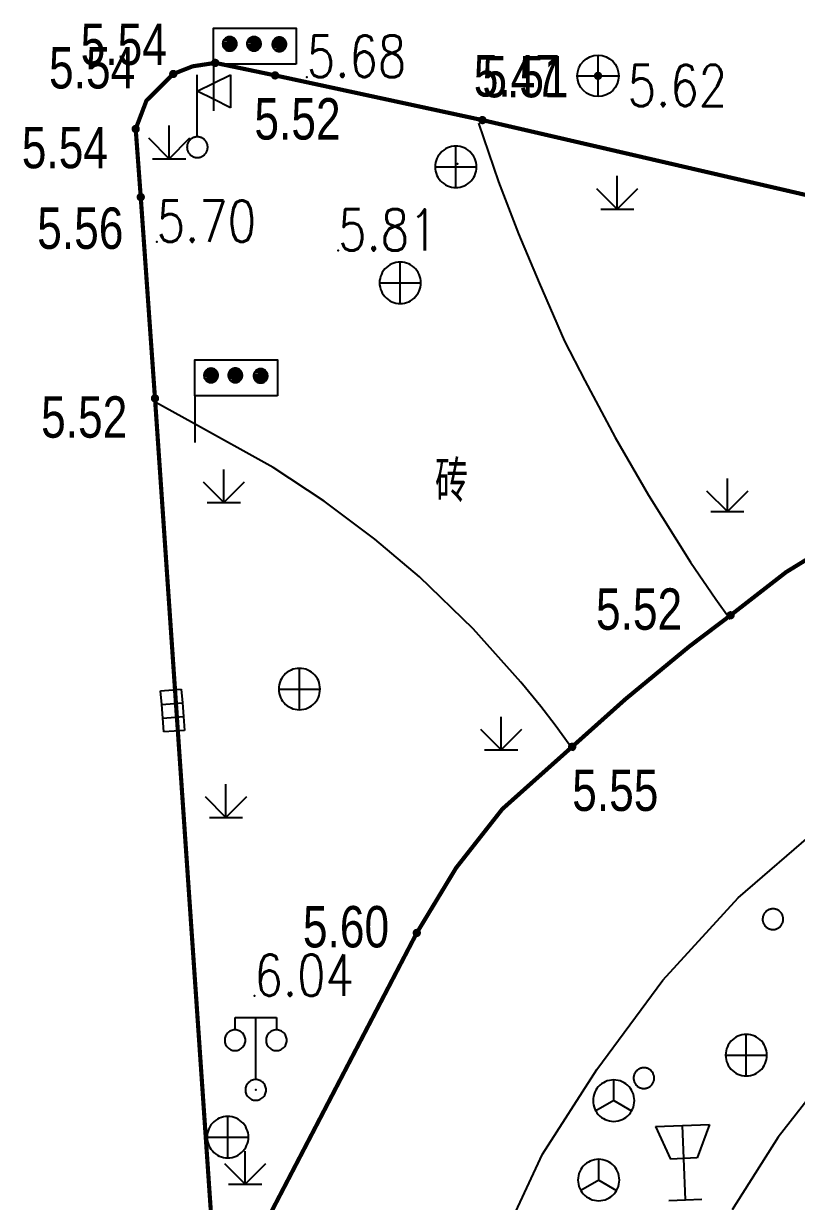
# Model space of a CAD drawing. Extents: x 500064 to 501389, y 2542464 to 2545400.
# Drawn here: x 501107.97 to 501126.63, y 2542599.03 to 2542627.48 of the extents above; entities that cross this region are included whole.
import ezdxf
from ezdxf.enums import TextEntityAlignment as Align

# ---------------------------------------------------------------- set-up
doc = ezdxf.new("R2010")
doc.units = 0
doc.header["$LTSCALE"] = 0.5
doc.linetypes.add('CENTER', pattern=[50.8, 31.75, -6.35, 6.35, -6.35])
doc.layers.get('0').update_dxf_attribs({"linetype": 'CONTINUOUS', "lineweight": 5})
doc.layers.add('GCD', color=8, linetype='CONTINUOUS')
doc.layers.add('地形图', color=8, linetype='CONTINUOUS')
doc.styles.add('HZ', font='romans.shx', dxfattribs={"width": 0.8, "bigfont": 'hztxt.shx'})
doc.styles.add('正等线体', font='')
doc.styles.get('正等线体').set_extended_font_data('FZZhongDengXian-Z07S')

# ---------------------------------------------------------------- blocks, each defined once
blk = doc.blocks.new('gc043')
for p, q in [((0, -1), (0, 1)), ((-1, 0), (1, 0))]:
    blk.add_line(p, q)
blk.add_circle((0, 0), 1)
blk = doc.blocks.new('GC200')
at = {"linetype": 'Continuous', "const_width": 0.2, "flags": 128}
blk.add_lwpolyline([(-0.1, 0, 1), (0.1, 0, 1)], format="xyb", close=True, dxfattribs=at)

msp = doc.modelspace()

# ---------------------------------------------------------------- linework, layer by layer
at = {"layer": '地形图'}
for points in [[(501114.551, 2542626.493), (501112.551, 2542626.493), (501112.551, 2542627.366), (501114.551, 2542627.366), (501114.551, 2542626.493)], [(501112.946, 2542626.814), (501112.964, 2542626.815), (501112.982, 2542626.818), (501112.999, 2542626.822), (501113.016, 2542626.829), (501113.032, 2542626.837), (501113.047, 2542626.847), (501113.058, 2542626.856), (501113.061, 2542626.858), (501113.067, 2542626.864), (501113.074, 2542626.871), (501113.085, 2542626.885), (501113.095, 2542626.9), (501113.101, 2542626.912), (501113.102, 2542626.914), (501113.103, 2542626.916), (501113.109, 2542626.933), (501113.114, 2542626.95), (501113.116, 2542626.964), (501113.117, 2542626.968), (501113.118, 2542626.986), (501113.117, 2542627.003), (501113.115, 2542627.014), (501113.114, 2542627.021), (501113.109, 2542627.038), (501113.103, 2542627.055), (501113.1, 2542627.061), (501113.099, 2542627.064), (501113.095, 2542627.071), (501113.085, 2542627.086), (501113.074, 2542627.1), (501113.067, 2542627.107), (501113.061, 2542627.113), (501113.06, 2542627.114), (501113.047, 2542627.124), (501113.032, 2542627.134), (501113.016, 2542627.142), (501113.003, 2542627.147), (501112.999, 2542627.149), (501112.982, 2542627.153), (501112.964, 2542627.156), (501112.946, 2542627.157), (501112.928, 2542627.156), (501112.911, 2542627.153), (501112.893, 2542627.149), (501112.877, 2542627.142), (501112.861, 2542627.134), (501112.846, 2542627.124), (501112.833, 2542627.114), (501112.832, 2542627.113), (501112.819, 2542627.1), (501112.808, 2542627.086), (501112.798, 2542627.071), (501112.796, 2542627.067), (501112.794, 2542627.064), (501112.79, 2542627.055), (501112.783, 2542627.038), (501112.779, 2542627.021), (501112.778, 2542627.014), (501112.776, 2542627.003), (501112.775, 2542626.986), (501112.776, 2542626.968), (501112.776, 2542626.964), (501112.779, 2542626.95), (501112.783, 2542626.933), (501112.79, 2542626.916), (501112.791, 2542626.914), (501112.798, 2542626.9), (501112.808, 2542626.885), (501112.819, 2542626.871), (501112.825, 2542626.864), (501112.832, 2542626.858), (501112.846, 2542626.847), (501112.861, 2542626.837), (501112.877, 2542626.829), (501112.893, 2542626.822), (501112.911, 2542626.818), (501112.928, 2542626.815), (501112.946, 2542626.814)], [(501112.877, 2542626.829), (501113.058, 2542626.856), (501113.061, 2542626.858), (501113.067, 2542626.864), (501112.825, 2542626.864), (501112.819, 2542626.871), (501113.101, 2542626.912), (501113.102, 2542626.914), (501112.791, 2542626.914), (501112.79, 2542626.916), (501113.116, 2542626.964), (501112.776, 2542626.964), (501113.115, 2542627.014), (501112.778, 2542627.014), (501113.1, 2542627.061), (501113.099, 2542627.064), (501112.794, 2542627.064), (501112.796, 2542627.067), (501113.067, 2542627.107), (501113.061, 2542627.113), (501113.06, 2542627.114), (501112.833, 2542627.114), (501112.846, 2542627.124), (501113.003, 2542627.147)], [(501113.531, 2542626.815), (501113.549, 2542626.816), (501113.567, 2542626.819), (501113.584, 2542626.823), (501113.601, 2542626.83), (501113.617, 2542626.838), (501113.632, 2542626.848), (501113.643, 2542626.857), (501113.646, 2542626.859), (501113.652, 2542626.865), (501113.659, 2542626.872), (501113.67, 2542626.886), (501113.68, 2542626.901), (501113.686, 2542626.913), (501113.687, 2542626.915), (501113.688, 2542626.917), (501113.694, 2542626.933), (501113.699, 2542626.951), (501113.701, 2542626.965), (501113.702, 2542626.968), (501113.703, 2542626.986), (501113.702, 2542627.004), (501113.7, 2542627.015), (501113.699, 2542627.022), (501113.694, 2542627.039), (501113.688, 2542627.056), (501113.685, 2542627.062), (501113.684, 2542627.065), (501113.68, 2542627.072), (501113.67, 2542627.087), (501113.659, 2542627.101), (501113.652, 2542627.107), (501113.646, 2542627.114), (501113.645, 2542627.115), (501113.632, 2542627.125), (501113.617, 2542627.135), (501113.601, 2542627.143), (501113.588, 2542627.148), (501113.584, 2542627.149), (501113.567, 2542627.154), (501113.549, 2542627.157), (501113.531, 2542627.158), (501113.513, 2542627.157), (501113.496, 2542627.154), (501113.478, 2542627.149), (501113.461, 2542627.143), (501113.445, 2542627.135), (501113.431, 2542627.125), (501113.418, 2542627.115), (501113.416, 2542627.114), (501113.404, 2542627.101), (501113.392, 2542627.087), (501113.383, 2542627.072), (501113.381, 2542627.068), (501113.379, 2542627.065), (501113.375, 2542627.056), (501113.368, 2542627.039), (501113.363, 2542627.022), (501113.362, 2542627.015), (501113.361, 2542627.004), (501113.36, 2542626.986), (501113.361, 2542626.968), (501113.361, 2542626.965), (501113.363, 2542626.951), (501113.368, 2542626.933), (501113.374, 2542626.917), (501113.375, 2542626.915), (501113.383, 2542626.901), (501113.392, 2542626.886), (501113.404, 2542626.871), (501113.41, 2542626.865), (501113.416, 2542626.859), (501113.43, 2542626.848), (501113.445, 2542626.838), (501113.461, 2542626.83), (501113.478, 2542626.823), (501113.496, 2542626.819), (501113.513, 2542626.816), (501113.531, 2542626.815)], [(501113.461, 2542626.83), (501113.643, 2542626.857), (501113.646, 2542626.859), (501113.652, 2542626.865), (501113.41, 2542626.865), (501113.404, 2542626.871), (501113.686, 2542626.913), (501113.687, 2542626.915), (501113.375, 2542626.915), (501113.374, 2542626.917), (501113.701, 2542626.965), (501113.361, 2542626.965), (501113.7, 2542627.015), (501113.362, 2542627.015), (501113.685, 2542627.062), (501113.684, 2542627.065), (501113.379, 2542627.065), (501113.381, 2542627.068), (501113.652, 2542627.107), (501113.646, 2542627.114), (501113.645, 2542627.115), (501113.418, 2542627.115), (501113.431, 2542627.125), (501113.588, 2542627.148)], [(501114.144, 2542626.803), (501114.162, 2542626.804), (501114.179, 2542626.807), (501114.197, 2542626.812), (501114.214, 2542626.818), (501114.23, 2542626.826), (501114.245, 2542626.836), (501114.255, 2542626.845), (501114.258, 2542626.847), (501114.265, 2542626.853), (501114.271, 2542626.86), (501114.283, 2542626.874), (501114.292, 2542626.889), (501114.298, 2542626.901), (501114.3, 2542626.903), (501114.3, 2542626.905), (501114.307, 2542626.922), (501114.311, 2542626.939), (501114.314, 2542626.953), (501114.314, 2542626.957), (501114.315, 2542626.975), (501114.314, 2542626.993), (501114.313, 2542627.003), (501114.311, 2542627.01), (501114.307, 2542627.028), (501114.3, 2542627.044), (501114.297, 2542627.051), (501114.296, 2542627.053), (501114.292, 2542627.06), (501114.283, 2542627.075), (501114.271, 2542627.089), (501114.265, 2542627.096), (501114.259, 2542627.102), (501114.257, 2542627.103), (501114.245, 2542627.113), (501114.23, 2542627.123), (501114.214, 2542627.131), (501114.2, 2542627.136), (501114.197, 2542627.138), (501114.179, 2542627.142), (501114.162, 2542627.145), (501114.144, 2542627.146), (501114.126, 2542627.145), (501114.108, 2542627.142), (501114.091, 2542627.138), (501114.074, 2542627.131), (501114.058, 2542627.123), (501114.043, 2542627.114), (501114.031, 2542627.103), (501114.029, 2542627.102), (501114.016, 2542627.089), (501114.005, 2542627.075), (501113.995, 2542627.06), (501113.993, 2542627.056), (501113.992, 2542627.053), (501113.987, 2542627.044), (501113.981, 2542627.028), (501113.976, 2542627.01), (501113.975, 2542627.003), (501113.973, 2542626.993), (501113.972, 2542626.975), (501113.973, 2542626.957), (501113.974, 2542626.953), (501113.976, 2542626.939), (501113.981, 2542626.922), (501113.987, 2542626.905), (501113.988, 2542626.903), (501113.995, 2542626.889), (501114.005, 2542626.874), (501114.017, 2542626.86), (501114.023, 2542626.853), (501114.029, 2542626.847), (501114.043, 2542626.836), (501114.058, 2542626.826), (501114.074, 2542626.818), (501114.091, 2542626.812), (501114.108, 2542626.807), (501114.126, 2542626.804), (501114.144, 2542626.803)], [(501114.074, 2542626.818), (501114.255, 2542626.845), (501114.258, 2542626.847), (501114.265, 2542626.853), (501114.023, 2542626.853), (501114.017, 2542626.86), (501114.298, 2542626.901), (501114.3, 2542626.903), (501113.988, 2542626.903), (501113.987, 2542626.905), (501114.314, 2542626.953), (501113.974, 2542626.953), (501114.313, 2542627.003), (501113.975, 2542627.003), (501114.297, 2542627.051), (501114.296, 2542627.053), (501113.992, 2542627.053), (501113.993, 2542627.056), (501114.265, 2542627.096), (501114.259, 2542627.102), (501114.257, 2542627.103), (501114.031, 2542627.103), (501114.043, 2542627.114), (501114.2, 2542627.136)], [(501112.551, 2542626.493), (501112.551, 2542626.033), (501112.551, 2542625.646), (501112.55, 2542625.367)], [(501112.163, 2542624.74), (501112.163, 2542625.84), (501112.163, 2542626.24)], [(501112.163, 2542625.84), (501112.551, 2542626.033), (501112.963, 2542626.24)], [(501112.963, 2542626.24), (501112.963, 2542625.44)], [(501112.963, 2542625.44), (501112.551, 2542625.646), (501112.163, 2542625.84)], [(501111.484, 2542624.212), (501111.484, 2542625.012)], [(501118.951, 2542625.071), (501119.437, 2542623.656), (501119.919, 2542622.396), (501120.413, 2542621.21), (501121.029, 2542619.806), (501121.522, 2542618.852), (501122.248, 2542617.481), (501123.055, 2542616.082), (501124.073, 2542614.47), (501124.683, 2542613.572), (501125.026, 2542613.087)], [(501110.984, 2542624.712), (501111.484, 2542624.212)], [(501111.484, 2542624.212), (501111.984, 2542624.712)], [(501112.163, 2542624.24), (501112.179, 2542624.24), (501112.194, 2542624.241), (501112.21, 2542624.244), (501112.225, 2542624.247), (501112.24, 2542624.252), (501112.255, 2542624.257), (501112.27, 2542624.263), (501112.284, 2542624.27), (501112.297, 2542624.278), (501112.31, 2542624.287), (501112.323, 2542624.297), (501112.334, 2542624.307), (501112.345, 2542624.318), (501112.356, 2542624.33), (501112.365, 2542624.343), (501112.374, 2542624.356), (501112.382, 2542624.369), (501112.389, 2542624.383), (501112.396, 2542624.397), (501112.401, 2542624.412), (501112.405, 2542624.427), (501112.409, 2542624.443), (501112.411, 2542624.458), (501112.413, 2542624.474), (501112.413, 2542624.49), (501112.413, 2542624.505), (501112.411, 2542624.521), (501112.409, 2542624.536), (501112.405, 2542624.552), (501112.401, 2542624.567), (501112.396, 2542624.582), (501112.389, 2542624.596), (501112.382, 2542624.61), (501112.374, 2542624.623), (501112.365, 2542624.636), (501112.356, 2542624.649), (501112.345, 2542624.661), (501112.334, 2542624.672), (501112.323, 2542624.682), (501112.31, 2542624.692), (501112.297, 2542624.701), (501112.284, 2542624.709), (501112.27, 2542624.716), (501112.255, 2542624.722), (501112.24, 2542624.727), (501112.225, 2542624.732), (501112.21, 2542624.735), (501112.194, 2542624.738), (501112.179, 2542624.739), (501112.163, 2542624.74), (501112.147, 2542624.739), (501112.132, 2542624.738), (501112.116, 2542624.735), (501112.101, 2542624.732), (501112.086, 2542624.727), (501112.071, 2542624.722), (501112.057, 2542624.716), (501112.043, 2542624.709), (501112.029, 2542624.701), (501112.016, 2542624.692), (501112.004, 2542624.682), (501111.992, 2542624.672), (501111.981, 2542624.661), (501111.971, 2542624.649), (501111.961, 2542624.636), (501111.952, 2542624.623), (501111.944, 2542624.61), (501111.937, 2542624.596), (501111.931, 2542624.582), (501111.925, 2542624.567), (501111.921, 2542624.552), (501111.918, 2542624.536), (501111.915, 2542624.521), (501111.914, 2542624.505), (501111.913, 2542624.49), (501111.914, 2542624.474), (501111.915, 2542624.458), (501111.918, 2542624.443), (501111.921, 2542624.427), (501111.925, 2542624.412), (501111.931, 2542624.397), (501111.937, 2542624.383), (501111.944, 2542624.369), (501111.952, 2542624.356), (501111.961, 2542624.343), (501111.971, 2542624.33), (501111.981, 2542624.318), (501111.992, 2542624.307), (501112.004, 2542624.297), (501112.016, 2542624.287), (501112.029, 2542624.278), (501112.043, 2542624.27), (501112.057, 2542624.263), (501112.071, 2542624.257), (501112.086, 2542624.252), (501112.101, 2542624.247), (501112.116, 2542624.244), (501112.132, 2542624.241), (501112.147, 2542624.24), (501112.163, 2542624.24)], [(501118.405, 2542623.514), (501118.457, 2542623.517), (501118.509, 2542623.525), (501118.56, 2542623.538), (501118.608, 2542623.557), (501118.655, 2542623.581), (501118.699, 2542623.609), (501118.74, 2542623.642), (501118.777, 2542623.679), (501118.81, 2542623.72), (501118.838, 2542623.764), (501118.862, 2542623.81), (501118.881, 2542623.859), (501118.894, 2542623.91), (501118.902, 2542623.962), (501118.905, 2542624.014), (501118.902, 2542624.066), (501118.894, 2542624.118), (501118.881, 2542624.168), (501118.862, 2542624.217), (501118.838, 2542624.264), (501118.81, 2542624.308), (501118.777, 2542624.348), (501118.74, 2542624.385), (501118.699, 2542624.418), (501118.655, 2542624.447), (501118.608, 2542624.471), (501118.56, 2542624.489), (501118.509, 2542624.503), (501118.457, 2542624.511), (501118.405, 2542624.514), (501118.353, 2542624.511), (501118.301, 2542624.503), (501118.251, 2542624.489), (501118.202, 2542624.471), (501118.155, 2542624.447), (501118.111, 2542624.418), (501118.07, 2542624.385), (501118.033, 2542624.348), (501118.001, 2542624.308), (501117.972, 2542624.264), (501117.948, 2542624.217), (501117.929, 2542624.168), (501117.916, 2542624.118), (501117.908, 2542624.066), (501117.905, 2542624.014), (501117.908, 2542623.962), (501117.916, 2542623.91), (501117.929, 2542623.859), (501117.948, 2542623.81), (501117.972, 2542623.764), (501118.001, 2542623.72), (501118.033, 2542623.679), (501118.07, 2542623.642), (501118.111, 2542623.609), (501118.155, 2542623.581), (501118.202, 2542623.557), (501118.251, 2542623.538), (501118.301, 2542623.525), (501118.353, 2542623.517), (501118.405, 2542623.514)], [(501118.405, 2542623.514), (501118.405, 2542624.014), (501118.405, 2542624.514)], [(501111.084, 2542624.212), (501111.484, 2542624.212), (501111.884, 2542624.212)], [(501117.905, 2542624.014), (501118.405, 2542624.014), (501118.905, 2542624.014)], [(501122.302, 2542622.996), (501122.302, 2542623.796)], [(501121.802, 2542623.496), (501122.302, 2542622.996)], [(501122.302, 2542622.996), (501122.802, 2542623.496)], [(501121.902, 2542622.996), (501122.302, 2542622.996), (501122.702, 2542622.996)], [(501117.563, 2542621.214), (501117.56, 2542621.266), (501117.552, 2542621.318), (501117.538, 2542621.369), (501117.519, 2542621.417), (501117.496, 2542621.464), (501117.467, 2542621.508), (501117.434, 2542621.549), (501117.397, 2542621.586), (501117.357, 2542621.619), (501117.313, 2542621.647), (501117.266, 2542621.671), (501117.217, 2542621.69), (501117.167, 2542621.703), (501117.115, 2542621.711), (501117.063, 2542621.714), (501117.01, 2542621.711), (501116.959, 2542621.703), (501116.908, 2542621.69), (501116.859, 2542621.671), (501116.813, 2542621.647), (501116.769, 2542621.619), (501116.728, 2542621.586), (501116.691, 2542621.549), (501116.658, 2542621.508), (501116.63, 2542621.464), (501116.606, 2542621.417), (501116.587, 2542621.369), (501116.574, 2542621.318), (501116.565, 2542621.266), (501116.563, 2542621.214), (501116.565, 2542621.162), (501116.574, 2542621.11), (501116.587, 2542621.06), (501116.606, 2542621.011), (501116.63, 2542620.964), (501116.658, 2542620.92), (501116.691, 2542620.88), (501116.728, 2542620.843), (501116.769, 2542620.81), (501116.813, 2542620.781), (501116.859, 2542620.757), (501116.908, 2542620.739), (501116.959, 2542620.725), (501117.01, 2542620.717), (501117.063, 2542620.714), (501117.115, 2542620.717), (501117.167, 2542620.725), (501117.217, 2542620.739), (501117.266, 2542620.757), (501117.313, 2542620.781), (501117.357, 2542620.81), (501117.397, 2542620.843), (501117.434, 2542620.88), (501117.467, 2542620.92), (501117.496, 2542620.964), (501117.519, 2542621.011), (501117.538, 2542621.06), (501117.552, 2542621.11), (501117.56, 2542621.162), (501117.563, 2542621.214)], [(501117.063, 2542620.714), (501117.063, 2542621.214), (501117.063, 2542621.714)], [(501116.563, 2542621.214), (501117.063, 2542621.214), (501117.563, 2542621.214)], [(501114.099, 2542618.484), (501112.099, 2542618.484), (501112.099, 2542619.357), (501114.099, 2542619.357), (501114.099, 2542618.484)], [(501112.495, 2542618.806), (501112.513, 2542618.807), (501112.53, 2542618.81), (501112.548, 2542618.814), (501112.564, 2542618.821), (501112.58, 2542618.829), (501112.595, 2542618.839), (501112.606, 2542618.847), (501112.609, 2542618.85), (501112.615, 2542618.856), (501112.622, 2542618.863), (501112.633, 2542618.876), (501112.643, 2542618.892), (501112.649, 2542618.903), (501112.65, 2542618.906), (501112.651, 2542618.908), (501112.658, 2542618.924), (501112.662, 2542618.942), (501112.665, 2542618.956), (501112.665, 2542618.959), (501112.666, 2542618.977), (501112.665, 2542618.995), (501112.664, 2542619.005), (501112.662, 2542619.013), (501112.658, 2542619.03), (501112.651, 2542619.047), (501112.648, 2542619.053), (501112.647, 2542619.056), (501112.643, 2542619.063), (501112.633, 2542619.078), (501112.622, 2542619.092), (501112.616, 2542619.098), (501112.609, 2542619.105), (501112.608, 2542619.106), (501112.595, 2542619.116), (501112.58, 2542619.126), (501112.564, 2542619.134), (501112.551, 2542619.139), (501112.548, 2542619.14), (501112.53, 2542619.145), (501112.513, 2542619.148), (501112.495, 2542619.149), (501112.477, 2542619.148), (501112.459, 2542619.145), (501112.442, 2542619.14), (501112.425, 2542619.134), (501112.409, 2542619.126), (501112.394, 2542619.116), (501112.381, 2542619.106), (501112.38, 2542619.105), (501112.367, 2542619.092), (501112.356, 2542619.078), (501112.346, 2542619.063), (501112.344, 2542619.059), (501112.343, 2542619.056), (501112.338, 2542619.047), (501112.332, 2542619.03), (501112.327, 2542619.013), (501112.326, 2542619.006), (501112.324, 2542618.995), (501112.323, 2542618.977), (501112.324, 2542618.959), (501112.325, 2542618.956), (501112.327, 2542618.942), (501112.332, 2542618.924), (501112.338, 2542618.908), (501112.339, 2542618.906), (501112.346, 2542618.892), (501112.356, 2542618.876), (501112.368, 2542618.862), (501112.374, 2542618.856), (501112.38, 2542618.85), (501112.394, 2542618.839), (501112.409, 2542618.829), (501112.425, 2542618.821), (501112.442, 2542618.814), (501112.459, 2542618.81), (501112.477, 2542618.807), (501112.495, 2542618.806)], [(501112.425, 2542618.821), (501112.606, 2542618.847), (501112.609, 2542618.85), (501112.615, 2542618.856), (501112.374, 2542618.856), (501112.368, 2542618.862), (501112.649, 2542618.903), (501112.65, 2542618.906), (501112.339, 2542618.906), (501112.338, 2542618.908), (501112.665, 2542618.956), (501112.325, 2542618.956), (501112.664, 2542619.005), (501112.326, 2542619.006), (501112.648, 2542619.053), (501112.647, 2542619.056), (501112.343, 2542619.056), (501112.344, 2542619.059), (501112.616, 2542619.098), (501112.609, 2542619.105), (501112.608, 2542619.106), (501112.381, 2542619.106), (501112.394, 2542619.116), (501112.551, 2542619.139)], [(501113.08, 2542618.807), (501113.098, 2542618.808), (501113.115, 2542618.81), (501113.133, 2542618.815), (501113.149, 2542618.821), (501113.165, 2542618.83), (501113.18, 2542618.839), (501113.191, 2542618.848), (501113.194, 2542618.851), (501113.2, 2542618.857), (501113.207, 2542618.863), (501113.218, 2542618.877), (501113.228, 2542618.892), (501113.234, 2542618.904), (501113.235, 2542618.907), (501113.236, 2542618.908), (501113.243, 2542618.925), (501113.247, 2542618.943), (501113.25, 2542618.956), (501113.25, 2542618.96), (501113.251, 2542618.978), (501113.25, 2542618.996), (501113.248, 2542619.006), (501113.247, 2542619.014), (501113.243, 2542619.031), (501113.236, 2542619.048), (501113.233, 2542619.054), (501113.232, 2542619.057), (501113.228, 2542619.064), (501113.218, 2542619.079), (501113.207, 2542619.093), (501113.201, 2542619.099), (501113.194, 2542619.105), (501113.193, 2542619.107), (501113.18, 2542619.117), (501113.165, 2542619.127), (501113.149, 2542619.135), (501113.136, 2542619.14), (501113.133, 2542619.141), (501113.115, 2542619.146), (501113.098, 2542619.149), (501113.08, 2542619.15), (501113.062, 2542619.149), (501113.044, 2542619.146), (501113.027, 2542619.141), (501113.01, 2542619.135), (501112.994, 2542619.127), (501112.979, 2542619.117), (501112.966, 2542619.107), (501112.965, 2542619.106), (501112.952, 2542619.093), (501112.941, 2542619.079), (501112.931, 2542619.064), (501112.929, 2542619.06), (501112.927, 2542619.057), (501112.923, 2542619.048), (501112.917, 2542619.031), (501112.912, 2542619.014), (501112.911, 2542619.007), (501112.909, 2542618.996), (501112.908, 2542618.978), (501112.909, 2542618.96), (501112.91, 2542618.957), (501112.912, 2542618.943), (501112.917, 2542618.925), (501112.923, 2542618.909), (501112.924, 2542618.907), (501112.931, 2542618.892), (501112.941, 2542618.877), (501112.952, 2542618.863), (501112.959, 2542618.857), (501112.965, 2542618.851), (501112.979, 2542618.839), (501112.994, 2542618.83), (501113.01, 2542618.821), (501113.027, 2542618.815), (501113.044, 2542618.81), (501113.062, 2542618.808), (501113.08, 2542618.807)], [(501113.01, 2542618.821), (501113.191, 2542618.848), (501113.194, 2542618.851), (501113.2, 2542618.857), (501112.959, 2542618.857), (501112.952, 2542618.863), (501113.234, 2542618.904), (501113.235, 2542618.907), (501112.924, 2542618.907), (501112.923, 2542618.909), (501113.25, 2542618.956), (501112.91, 2542618.957), (501113.248, 2542619.006), (501112.911, 2542619.007), (501113.233, 2542619.054), (501113.232, 2542619.057), (501112.927, 2542619.057), (501112.929, 2542619.06), (501113.201, 2542619.099), (501113.194, 2542619.105), (501113.193, 2542619.107), (501112.966, 2542619.107), (501112.979, 2542619.117), (501113.136, 2542619.14)], [(501113.692, 2542618.795), (501113.71, 2542618.796), (501113.728, 2542618.799), (501113.745, 2542618.803), (501113.762, 2542618.81), (501113.778, 2542618.818), (501113.793, 2542618.828), (501113.804, 2542618.836), (501113.807, 2542618.839), (501113.813, 2542618.845), (501113.82, 2542618.852), (501113.831, 2542618.866), (501113.841, 2542618.881), (501113.847, 2542618.893), (501113.848, 2542618.895), (501113.849, 2542618.897), (501113.855, 2542618.913), (501113.86, 2542618.931), (501113.862, 2542618.945), (501113.863, 2542618.948), (501113.864, 2542618.966), (501113.863, 2542618.984), (501113.861, 2542618.995), (501113.86, 2542619.002), (501113.855, 2542619.019), (501113.849, 2542619.036), (501113.846, 2542619.042), (501113.845, 2542619.045), (501113.841, 2542619.052), (501113.831, 2542619.067), (501113.82, 2542619.081), (501113.813, 2542619.087), (501113.807, 2542619.094), (501113.806, 2542619.095), (501113.793, 2542619.105), (501113.778, 2542619.115), (501113.762, 2542619.123), (501113.749, 2542619.128), (501113.745, 2542619.129), (501113.728, 2542619.134), (501113.71, 2542619.137), (501113.692, 2542619.138), (501113.674, 2542619.137), (501113.657, 2542619.134), (501113.639, 2542619.129), (501113.623, 2542619.123), (501113.607, 2542619.115), (501113.592, 2542619.105), (501113.579, 2542619.095), (501113.578, 2542619.094), (501113.565, 2542619.081), (501113.554, 2542619.067), (501113.544, 2542619.052), (501113.542, 2542619.048), (501113.54, 2542619.045), (501113.536, 2542619.036), (501113.529, 2542619.019), (501113.525, 2542619.002), (501113.523, 2542618.995), (501113.522, 2542618.984), (501113.521, 2542618.966), (501113.522, 2542618.948), (501113.522, 2542618.945), (501113.525, 2542618.931), (501113.529, 2542618.913), (501113.536, 2542618.897), (501113.537, 2542618.895), (501113.544, 2542618.881), (501113.554, 2542618.866), (501113.565, 2542618.851), (501113.571, 2542618.845), (501113.578, 2542618.839), (501113.592, 2542618.828), (501113.607, 2542618.818), (501113.623, 2542618.81), (501113.639, 2542618.803), (501113.657, 2542618.799), (501113.674, 2542618.796), (501113.692, 2542618.795)], [(501113.623, 2542618.81), (501113.804, 2542618.836), (501113.807, 2542618.839), (501113.813, 2542618.845), (501113.571, 2542618.845), (501113.565, 2542618.851), (501113.847, 2542618.893), (501113.848, 2542618.895), (501113.537, 2542618.895), (501113.536, 2542618.897), (501113.862, 2542618.945), (501113.522, 2542618.945), (501113.861, 2542618.995), (501113.523, 2542618.995), (501113.846, 2542619.042), (501113.845, 2542619.045), (501113.54, 2542619.045), (501113.542, 2542619.048), (501113.813, 2542619.087), (501113.807, 2542619.094), (501113.806, 2542619.095), (501113.579, 2542619.095), (501113.592, 2542619.105), (501113.749, 2542619.128)], [(501112.099, 2542618.484), (501112.099, 2542617.358)], [(501121.256, 2542609.91), (501121.145, 2542610.063), (501120.805, 2542610.528), (501120.454, 2542610.983), (501119.977, 2542611.572), (501118.82, 2542612.86), (501117.526, 2542614.109), (501116.448, 2542615.023), (501115.224, 2542615.941), (501113.998, 2542616.75), (501112.023, 2542617.851), (501111.158, 2542618.321)], [(501112.803, 2542615.907), (501112.803, 2542616.707)], [(501124.96, 2542615.688), (501124.96, 2542616.488)], [(501112.303, 2542616.407), (501112.803, 2542615.907)], [(501112.803, 2542615.907), (501113.303, 2542616.407)], [(501124.46, 2542616.188), (501124.96, 2542615.688)], [(501124.96, 2542615.688), (501125.46, 2542616.188)], [(501112.403, 2542615.907), (501112.803, 2542615.907), (501113.203, 2542615.907)], [(501124.56, 2542615.688), (501124.96, 2542615.688), (501125.36, 2542615.688)], [(501117.903, 2542581.69), (501117.586, 2542586.771), (501117.561, 2542589.291), (501117.722, 2542591.275), (501118.005, 2542593.489), (501118.269, 2542594.377), (501118.766, 2542596.01), (501119.221, 2542597.298), (501119.739, 2542598.544), (501120.497, 2542600.169), (501121.809, 2542602.214), (501123.405, 2542604.368), (501125.218, 2542606.361), (501127.163, 2542608.031), (501128.274, 2542608.886), (501130.781, 2542610.434), (501132.77, 2542611.397), (501135.318, 2542612.358), (501139.092, 2542613.26), (501141.689, 2542613.504), (501144.997, 2542613.417)], [(501114.628, 2542610.902), (501114.68, 2542610.905), (501114.732, 2542610.913), (501114.783, 2542610.927), (501114.831, 2542610.945), (501114.878, 2542610.969), (501114.922, 2542610.998), (501114.963, 2542611.031), (501115, 2542611.068), (501115.033, 2542611.108), (501115.061, 2542611.152), (501115.085, 2542611.199), (501115.104, 2542611.248), (501115.117, 2542611.298), (501115.125, 2542611.35), (501115.128, 2542611.402), (501115.125, 2542611.454), (501115.117, 2542611.506), (501115.104, 2542611.557), (501115.085, 2542611.605), (501115.061, 2542611.652), (501115.033, 2542611.696), (501115, 2542611.737), (501114.963, 2542611.774), (501114.922, 2542611.807), (501114.878, 2542611.835), (501114.831, 2542611.859), (501114.783, 2542611.878), (501114.732, 2542611.891), (501114.68, 2542611.899), (501114.628, 2542611.902), (501114.576, 2542611.899), (501114.524, 2542611.891), (501114.473, 2542611.878), (501114.425, 2542611.859), (501114.378, 2542611.835), (501114.334, 2542611.807), (501114.293, 2542611.774), (501114.256, 2542611.737), (501114.223, 2542611.696), (501114.195, 2542611.652), (501114.171, 2542611.605), (501114.152, 2542611.557), (501114.139, 2542611.506), (501114.131, 2542611.454), (501114.128, 2542611.402), (501114.131, 2542611.35), (501114.139, 2542611.298), (501114.152, 2542611.248), (501114.171, 2542611.199), (501114.195, 2542611.152), (501114.223, 2542611.108), (501114.256, 2542611.068), (501114.293, 2542611.031), (501114.334, 2542610.998), (501114.378, 2542610.969), (501114.425, 2542610.945), (501114.473, 2542610.927), (501114.524, 2542610.913), (501114.576, 2542610.905), (501114.628, 2542610.902)], [(501114.628, 2542610.902), (501114.628, 2542611.402), (501114.628, 2542611.902)], [(501111.278, 2542611.362), (501111.776, 2542611.4)], [(501111.355, 2542610.365), (501111.329, 2542610.699), (501111.304, 2542611.028), (501111.278, 2542611.362)], [(501111.776, 2542611.4), (501111.802, 2542611.066), (501111.828, 2542610.737), (501111.853, 2542610.403)], [(501114.128, 2542611.402), (501114.628, 2542611.402), (501115.128, 2542611.402)], [(501111.304, 2542611.028), (501111.802, 2542611.066)], [(501111.329, 2542610.699), (501111.828, 2542610.737)], [(501119.499, 2542609.93), (501119.499, 2542610.73)], [(501111.853, 2542610.403), (501111.355, 2542610.365)], [(501118.999, 2542610.43), (501119.499, 2542609.93)], [(501119.499, 2542609.93), (501119.999, 2542610.43)], [(501119.099, 2542609.93), (501119.499, 2542609.93), (501119.899, 2542609.93)], [(501112.855, 2542608.303), (501112.855, 2542609.103)], [(501112.355, 2542608.803), (501112.855, 2542608.303)], [(501112.855, 2542608.303), (501113.355, 2542608.803)], [(501222.507, 2542605.014), (501217.264, 2542605.331), (501194.985, 2542606.68), (501169.939, 2542607.646), (501153.485, 2542608.243), (501145.89, 2542608.519), (501143.898, 2542608.581), (501141.448, 2542608.552), (501136.608, 2542607.678), (501133.469, 2542606.508), (501131.646, 2542605.662), (501130.177, 2542604.638), (501127.724, 2542602.54), (501126.184, 2542600.579), (501125.073, 2542598.82)], [(501112.455, 2542608.303), (501112.855, 2542608.303), (501113.255, 2542608.303)], [(501126.059, 2542605.593), (501126.075, 2542605.593), (501126.09, 2542605.595), (501126.106, 2542605.597), (501126.121, 2542605.6), (501126.136, 2542605.605), (501126.151, 2542605.61), (501126.166, 2542605.616), (501126.18, 2542605.623), (501126.193, 2542605.631), (501126.206, 2542605.64), (501126.219, 2542605.649), (501126.231, 2542605.659), (501126.242, 2542605.67), (501126.253, 2542605.682), (501126.262, 2542605.694), (501126.271, 2542605.707), (501126.279, 2542605.721), (501126.287, 2542605.735), (501126.293, 2542605.749), (501126.298, 2542605.764), (501126.303, 2542605.779), (501126.306, 2542605.794), (501126.309, 2542605.81), (501126.311, 2542605.825), (501126.311, 2542605.841), (501126.311, 2542605.857), (501126.31, 2542605.872), (501126.307, 2542605.888), (501126.304, 2542605.903), (501126.3, 2542605.918), (501126.294, 2542605.933), (501126.288, 2542605.948), (501126.281, 2542605.962), (501126.273, 2542605.975), (501126.265, 2542605.988), (501126.255, 2542606.001), (501126.245, 2542606.013), (501126.234, 2542606.024), (501126.222, 2542606.034), (501126.21, 2542606.044), (501126.197, 2542606.053), (501126.184, 2542606.061), (501126.17, 2542606.068), (501126.155, 2542606.075), (501126.14, 2542606.08), (501126.125, 2542606.085), (501126.11, 2542606.088), (501126.095, 2542606.091), (501126.079, 2542606.092), (501126.063, 2542606.093), (501126.048, 2542606.093), (501126.032, 2542606.091), (501126.016, 2542606.089), (501126.001, 2542606.086), (501125.986, 2542606.081), (501125.971, 2542606.076), (501125.957, 2542606.07), (501125.943, 2542606.063), (501125.929, 2542606.055), (501125.916, 2542606.047), (501125.903, 2542606.037), (501125.892, 2542606.027), (501125.88, 2542606.016), (501125.87, 2542606.004), (501125.86, 2542605.992), (501125.851, 2542605.979), (501125.843, 2542605.965), (501125.836, 2542605.951), (501125.83, 2542605.937), (501125.824, 2542605.922), (501125.82, 2542605.907), (501125.816, 2542605.892), (501125.814, 2542605.877), (501125.812, 2542605.861), (501125.811, 2542605.845), (501125.812, 2542605.829), (501125.813, 2542605.814), (501125.815, 2542605.798), (501125.819, 2542605.783), (501125.823, 2542605.768), (501125.828, 2542605.753), (501125.834, 2542605.739), (501125.841, 2542605.724), (501125.849, 2542605.711), (501125.858, 2542605.698), (501125.867, 2542605.685), (501125.878, 2542605.673), (501125.889, 2542605.662), (501125.9, 2542605.652), (501125.913, 2542605.642), (501125.926, 2542605.633), (501125.939, 2542605.625), (501125.953, 2542605.618), (501125.967, 2542605.611), (501125.982, 2542605.606), (501125.997, 2542605.601), (501126.012, 2542605.598), (501126.028, 2542605.595), (501126.043, 2542605.594), (501126.059, 2542605.593)], [(501113.074, 2542603.168), (501113.074, 2542603.468)], [(501113.074, 2542603.468), (501113.574, 2542603.468), (501114.074, 2542603.468)], [(501113.574, 2542601.968), (501113.574, 2542603.468)], [(501114.074, 2542603.468), (501114.074, 2542603.168)], [(501113.074, 2542602.668), (501113.1, 2542602.67), (501113.126, 2542602.674), (501113.151, 2542602.681), (501113.176, 2542602.69), (501113.199, 2542602.702), (501113.221, 2542602.716), (501113.241, 2542602.733), (501113.26, 2542602.751), (501113.276, 2542602.771), (501113.29, 2542602.793), (501113.302, 2542602.817), (501113.312, 2542602.841), (501113.318, 2542602.866), (501113.323, 2542602.892), (501113.324, 2542602.918), (501113.323, 2542602.945), (501113.318, 2542602.97), (501113.312, 2542602.996), (501113.302, 2542603.02), (501113.29, 2542603.043), (501113.276, 2542603.065), (501113.26, 2542603.086), (501113.241, 2542603.104), (501113.221, 2542603.121), (501113.199, 2542603.135), (501113.176, 2542603.147), (501113.151, 2542603.156), (501113.126, 2542603.163), (501113.1, 2542603.167), (501113.074, 2542603.168), (501113.048, 2542603.167), (501113.022, 2542603.163), (501112.997, 2542603.156), (501112.972, 2542603.147), (501112.949, 2542603.135), (501112.927, 2542603.121), (501112.907, 2542603.104), (501112.888, 2542603.086), (501112.872, 2542603.065), (501112.857, 2542603.043), (501112.845, 2542603.02), (501112.836, 2542602.996), (501112.829, 2542602.97), (501112.825, 2542602.945), (501112.824, 2542602.918), (501112.825, 2542602.892), (501112.829, 2542602.866), (501112.836, 2542602.841), (501112.845, 2542602.817), (501112.857, 2542602.793), (501112.872, 2542602.771), (501112.888, 2542602.751), (501112.907, 2542602.733), (501112.927, 2542602.716), (501112.949, 2542602.702), (501112.972, 2542602.69), (501112.997, 2542602.681), (501113.022, 2542602.674), (501113.048, 2542602.67), (501113.074, 2542602.668)], [(501114.074, 2542602.668), (501114.1, 2542602.67), (501114.126, 2542602.674), (501114.151, 2542602.681), (501114.176, 2542602.69), (501114.199, 2542602.702), (501114.221, 2542602.716), (501114.241, 2542602.733), (501114.26, 2542602.751), (501114.276, 2542602.771), (501114.29, 2542602.793), (501114.302, 2542602.817), (501114.312, 2542602.841), (501114.318, 2542602.866), (501114.323, 2542602.892), (501114.324, 2542602.918), (501114.323, 2542602.945), (501114.318, 2542602.97), (501114.312, 2542602.996), (501114.302, 2542603.02), (501114.29, 2542603.043), (501114.276, 2542603.065), (501114.26, 2542603.086), (501114.241, 2542603.104), (501114.221, 2542603.121), (501114.199, 2542603.135), (501114.176, 2542603.147), (501114.151, 2542603.156), (501114.126, 2542603.163), (501114.1, 2542603.167), (501114.074, 2542603.168), (501114.048, 2542603.167), (501114.022, 2542603.163), (501113.997, 2542603.156), (501113.972, 2542603.147), (501113.949, 2542603.135), (501113.927, 2542603.121), (501113.907, 2542603.104), (501113.888, 2542603.086), (501113.872, 2542603.065), (501113.857, 2542603.043), (501113.845, 2542603.02), (501113.836, 2542602.996), (501113.829, 2542602.97), (501113.825, 2542602.945), (501113.824, 2542602.918), (501113.825, 2542602.892), (501113.829, 2542602.866), (501113.836, 2542602.841), (501113.845, 2542602.817), (501113.857, 2542602.793), (501113.872, 2542602.771), (501113.888, 2542602.751), (501113.907, 2542602.733), (501113.927, 2542602.716), (501113.949, 2542602.702), (501113.972, 2542602.69), (501113.997, 2542602.681), (501114.022, 2542602.674), (501114.048, 2542602.67), (501114.074, 2542602.668)], [(501125.417, 2542602.058), (501125.47, 2542602.061), (501125.521, 2542602.069), (501125.572, 2542602.083), (501125.621, 2542602.102), (501125.667, 2542602.125), (501125.711, 2542602.154), (501125.752, 2542602.187), (501125.789, 2542602.224), (501125.822, 2542602.265), (501125.85, 2542602.308), (501125.874, 2542602.355), (501125.893, 2542602.404), (501125.906, 2542602.454), (501125.915, 2542602.506), (501125.917, 2542602.558), (501125.915, 2542602.611), (501125.906, 2542602.662), (501125.893, 2542602.713), (501125.874, 2542602.762), (501125.85, 2542602.808), (501125.822, 2542602.852), (501125.789, 2542602.893), (501125.752, 2542602.93), (501125.711, 2542602.963), (501125.667, 2542602.991), (501125.621, 2542603.015), (501125.572, 2542603.034), (501125.521, 2542603.047), (501125.47, 2542603.056), (501125.417, 2542603.058), (501125.365, 2542603.056), (501125.313, 2542603.047), (501125.263, 2542603.034), (501125.214, 2542603.015), (501125.167, 2542602.991), (501125.123, 2542602.963), (501125.083, 2542602.93), (501125.046, 2542602.893), (501125.013, 2542602.852), (501124.984, 2542602.808), (501124.961, 2542602.762), (501124.942, 2542602.713), (501124.928, 2542602.662), (501124.92, 2542602.611), (501124.917, 2542602.558), (501124.92, 2542602.506), (501124.928, 2542602.454), (501124.942, 2542602.404), (501124.961, 2542602.355), (501124.984, 2542602.308), (501125.013, 2542602.265), (501125.046, 2542602.224), (501125.083, 2542602.187), (501125.123, 2542602.154), (501125.167, 2542602.125), (501125.214, 2542602.102), (501125.263, 2542602.083), (501125.313, 2542602.069), (501125.365, 2542602.061), (501125.417, 2542602.058)], [(501125.417, 2542602.058), (501125.417, 2542602.558), (501125.417, 2542603.058)], [(501124.917, 2542602.558), (501125.417, 2542602.558), (501125.917, 2542602.558)], [(501122.945, 2542601.755), (501122.96, 2542601.755), (501122.976, 2542601.756), (501122.992, 2542601.759), (501123.007, 2542601.762), (501123.022, 2542601.766), (501123.037, 2542601.772), (501123.051, 2542601.778), (501123.065, 2542601.785), (501123.079, 2542601.793), (501123.092, 2542601.801), (501123.104, 2542601.811), (501123.116, 2542601.821), (501123.127, 2542601.832), (501123.138, 2542601.844), (501123.148, 2542601.856), (501123.157, 2542601.869), (501123.165, 2542601.883), (501123.172, 2542601.897), (501123.178, 2542601.911), (501123.184, 2542601.926), (501123.188, 2542601.941), (501123.192, 2542601.956), (501123.194, 2542601.972), (501123.196, 2542601.987), (501123.196, 2542602.003), (501123.196, 2542602.019), (501123.195, 2542602.034), (501123.192, 2542602.05), (501123.189, 2542602.065), (501123.185, 2542602.08), (501123.179, 2542602.095), (501123.173, 2542602.11), (501123.166, 2542602.124), (501123.158, 2542602.137), (501123.149, 2542602.15), (501123.14, 2542602.163), (501123.13, 2542602.175), (501123.119, 2542602.186), (501123.107, 2542602.196), (501123.095, 2542602.206), (501123.082, 2542602.215), (501123.068, 2542602.223), (501123.054, 2542602.23), (501123.04, 2542602.236), (501123.025, 2542602.242), (501123.01, 2542602.246), (501122.995, 2542602.25), (501122.979, 2542602.252), (501122.964, 2542602.254), (501122.948, 2542602.255), (501122.932, 2542602.254), (501122.917, 2542602.253), (501122.901, 2542602.25), (501122.886, 2542602.247), (501122.871, 2542602.243), (501122.856, 2542602.238), (501122.841, 2542602.231), (501122.827, 2542602.224), (501122.814, 2542602.217), (501122.801, 2542602.208), (501122.788, 2542602.198), (501122.776, 2542602.188), (501122.765, 2542602.177), (501122.755, 2542602.165), (501122.745, 2542602.153), (501122.736, 2542602.14), (501122.728, 2542602.126), (501122.721, 2542602.112), (501122.714, 2542602.098), (501122.709, 2542602.083), (501122.705, 2542602.068), (501122.701, 2542602.053), (501122.698, 2542602.037), (501122.697, 2542602.022), (501122.696, 2542602.006), (501122.697, 2542601.99), (501122.698, 2542601.975), (501122.7, 2542601.959), (501122.704, 2542601.944), (501122.708, 2542601.929), (501122.713, 2542601.914), (501122.719, 2542601.9), (501122.727, 2542601.886), (501122.734, 2542601.872), (501122.743, 2542601.859), (501122.753, 2542601.846), (501122.763, 2542601.835), (501122.774, 2542601.823), (501122.786, 2542601.813), (501122.798, 2542601.803), (501122.811, 2542601.794), (501122.825, 2542601.786), (501122.838, 2542601.779), (501122.853, 2542601.773), (501122.868, 2542601.767), (501122.883, 2542601.763), (501122.898, 2542601.759), (501122.913, 2542601.757), (501122.929, 2542601.755), (501122.945, 2542601.755)], [(501113.574, 2542601.468), (501113.6, 2542601.47), (501113.626, 2542601.474), (501113.651, 2542601.481), (501113.676, 2542601.49), (501113.699, 2542601.502), (501113.721, 2542601.516), (501113.741, 2542601.533), (501113.76, 2542601.551), (501113.776, 2542601.571), (501113.79, 2542601.593), (501113.802, 2542601.617), (501113.812, 2542601.641), (501113.818, 2542601.666), (501113.823, 2542601.692), (501113.824, 2542601.718), (501113.823, 2542601.745), (501113.818, 2542601.77), (501113.812, 2542601.796), (501113.802, 2542601.82), (501113.79, 2542601.843), (501113.776, 2542601.865), (501113.76, 2542601.886), (501113.741, 2542601.904), (501113.721, 2542601.921), (501113.699, 2542601.935), (501113.676, 2542601.947), (501113.651, 2542601.956), (501113.626, 2542601.963), (501113.6, 2542601.967), (501113.574, 2542601.968), (501113.548, 2542601.967), (501113.522, 2542601.963), (501113.497, 2542601.956), (501113.472, 2542601.947), (501113.449, 2542601.935), (501113.427, 2542601.921), (501113.407, 2542601.904), (501113.388, 2542601.886), (501113.372, 2542601.865), (501113.357, 2542601.843), (501113.345, 2542601.82), (501113.336, 2542601.796), (501113.329, 2542601.77), (501113.325, 2542601.745), (501113.324, 2542601.718), (501113.325, 2542601.692), (501113.329, 2542601.666), (501113.336, 2542601.641), (501113.345, 2542601.617), (501113.357, 2542601.593), (501113.372, 2542601.571), (501113.388, 2542601.551), (501113.407, 2542601.533), (501113.427, 2542601.516), (501113.449, 2542601.502), (501113.472, 2542601.49), (501113.497, 2542601.481), (501113.522, 2542601.474), (501113.548, 2542601.47), (501113.574, 2542601.468)], [(501122.217, 2542600.96), (501122.269, 2542600.963), (501122.321, 2542600.971), (501122.371, 2542600.985), (501122.42, 2542601.004), (501122.467, 2542601.027), (501122.511, 2542601.056), (501122.551, 2542601.089), (501122.588, 2542601.126), (501122.621, 2542601.167), (501122.65, 2542601.21), (501122.674, 2542601.257), (501122.692, 2542601.306), (501122.706, 2542601.356), (501122.714, 2542601.408), (501122.717, 2542601.46), (501122.714, 2542601.513), (501122.706, 2542601.564), (501122.692, 2542601.615), (501122.674, 2542601.664), (501122.65, 2542601.71), (501122.621, 2542601.754), (501122.588, 2542601.795), (501122.551, 2542601.832), (501122.511, 2542601.865), (501122.467, 2542601.893), (501122.42, 2542601.917), (501122.371, 2542601.936), (501122.321, 2542601.949), (501122.269, 2542601.958), (501122.217, 2542601.96), (501122.164, 2542601.958), (501122.113, 2542601.949), (501122.062, 2542601.936), (501122.013, 2542601.917), (501121.967, 2542601.893), (501121.923, 2542601.865), (501121.882, 2542601.832), (501121.845, 2542601.795), (501121.812, 2542601.754), (501121.784, 2542601.71), (501121.76, 2542601.664), (501121.741, 2542601.615), (501121.728, 2542601.564), (501121.719, 2542601.513), (501121.717, 2542601.46), (501121.719, 2542601.408), (501121.728, 2542601.356), (501121.741, 2542601.306), (501121.76, 2542601.257), (501121.784, 2542601.21), (501121.812, 2542601.167), (501121.845, 2542601.126), (501121.882, 2542601.089), (501121.923, 2542601.056), (501121.967, 2542601.027), (501122.013, 2542601.004), (501122.062, 2542600.985), (501122.113, 2542600.971), (501122.164, 2542600.963), (501122.217, 2542600.96)], [(501122.217, 2542601.46), (501122.217, 2542601.96)], [(501122.217, 2542601.46), (501121.784, 2542601.21)], [(501122.217, 2542601.46), (501122.65, 2542601.21)], [(501112.898, 2542600.08), (501112.95, 2542600.082), (501113.001, 2542600.09), (501113.052, 2542600.104), (501113.101, 2542600.123), (501113.148, 2542600.146), (501113.191, 2542600.175), (501113.232, 2542600.208), (501113.269, 2542600.245), (501113.302, 2542600.286), (501113.331, 2542600.33), (501113.354, 2542600.376), (501113.373, 2542600.425), (501113.387, 2542600.476), (501113.395, 2542600.527), (501113.398, 2542600.58), (501113.395, 2542600.632), (501113.387, 2542600.683), (501113.373, 2542600.734), (501113.354, 2542600.783), (501113.331, 2542600.83), (501113.302, 2542600.873), (501113.269, 2542600.914), (501113.232, 2542600.951), (501113.191, 2542600.984), (501113.148, 2542601.013), (501113.101, 2542601.036), (501113.052, 2542601.055), (501113.001, 2542601.069), (501112.95, 2542601.077), (501112.898, 2542601.08), (501112.845, 2542601.077), (501112.794, 2542601.069), (501112.743, 2542601.055), (501112.694, 2542601.036), (501112.648, 2542601.013), (501112.604, 2542600.984), (501112.563, 2542600.951), (501112.526, 2542600.914), (501112.493, 2542600.873), (501112.465, 2542600.83), (501112.441, 2542600.783), (501112.422, 2542600.734), (501112.408, 2542600.683), (501112.4, 2542600.632), (501112.398, 2542600.58), (501112.4, 2542600.527), (501112.408, 2542600.476), (501112.422, 2542600.425), (501112.441, 2542600.376), (501112.465, 2542600.33), (501112.493, 2542600.286), (501112.526, 2542600.245), (501112.563, 2542600.208), (501112.604, 2542600.175), (501112.648, 2542600.146), (501112.694, 2542600.123), (501112.743, 2542600.104), (501112.794, 2542600.09), (501112.845, 2542600.082), (501112.898, 2542600.08)], [(501112.898, 2542600.08), (501112.898, 2542600.58), (501112.898, 2542601.08)], [(501123.229, 2542600.837), (501123.878, 2542600.862), (501124.528, 2542600.887)], [(501123.229, 2542600.837), (501123.584, 2542600.05)], [(501123.948, 2542599.063), (501123.909, 2542600.063), (501123.878, 2542600.862)], [(501124.528, 2542600.887), (501124.234, 2542600.075)], [(501112.398, 2542600.58), (501112.898, 2542600.58), (501113.398, 2542600.58)], [(501113.319, 2542599.442), (501113.319, 2542600.242)], [(501121.854, 2542599.043), (501121.906, 2542599.046), (501121.958, 2542599.054), (501122.008, 2542599.067), (501122.057, 2542599.086), (501122.104, 2542599.11), (501122.148, 2542599.138), (501122.188, 2542599.171), (501122.225, 2542599.208), (501122.258, 2542599.249), (501122.287, 2542599.293), (501122.311, 2542599.34), (501122.329, 2542599.388), (501122.343, 2542599.439), (501122.351, 2542599.491), (501122.354, 2542599.543), (501122.351, 2542599.595), (501122.343, 2542599.647), (501122.329, 2542599.697), (501122.311, 2542599.746), (501122.287, 2542599.793), (501122.258, 2542599.837), (501122.225, 2542599.877), (501122.188, 2542599.914), (501122.148, 2542599.947), (501122.104, 2542599.976), (501122.057, 2542600), (501122.008, 2542600.018), (501121.958, 2542600.032), (501121.906, 2542600.04), (501121.854, 2542600.043), (501121.802, 2542600.04), (501121.75, 2542600.032), (501121.699, 2542600.018), (501121.651, 2542600), (501121.604, 2542599.976), (501121.56, 2542599.947), (501121.519, 2542599.914), (501121.482, 2542599.877), (501121.449, 2542599.837), (501121.421, 2542599.793), (501121.397, 2542599.746), (501121.378, 2542599.697), (501121.365, 2542599.647), (501121.357, 2542599.595), (501121.354, 2542599.543), (501121.357, 2542599.491), (501121.365, 2542599.439), (501121.378, 2542599.388), (501121.397, 2542599.34), (501121.421, 2542599.293), (501121.449, 2542599.249), (501121.482, 2542599.208), (501121.519, 2542599.171), (501121.56, 2542599.138), (501121.604, 2542599.11), (501121.651, 2542599.086), (501121.699, 2542599.067), (501121.75, 2542599.054), (501121.802, 2542599.046), (501121.854, 2542599.043)], [(501121.854, 2542599.543), (501121.854, 2542600.043)], [(501123.909, 2542600.063), (501123.584, 2542600.05)], [(501124.234, 2542600.075), (501123.909, 2542600.063)], [(501112.819, 2542599.942), (501113.319, 2542599.442)], [(501113.319, 2542599.442), (501113.819, 2542599.942)], [(501112.919, 2542599.442), (501113.319, 2542599.442), (501113.719, 2542599.442)], [(501121.854, 2542599.543), (501121.421, 2542599.293)], [(501121.854, 2542599.543), (501122.287, 2542599.293)], [(501123.548, 2542599.048), (501123.948, 2542599.063), (501124.348, 2542599.079)]]:
    msp.add_lwpolyline(points, dxfattribs=at)
at = {"layer": '地形图', "linetype": 'Continuous', "const_width": 0.1, "flags": 128}
for points in [[(501112.535, 2542598.124), (501111.141, 2542618.423), (501110.797, 2542623.284), (501110.675, 2542624.931), (501110.935, 2542625.615), (501111.582, 2542626.258), (501112.049, 2542626.443), (501112.596, 2542626.526), (501114.041, 2542626.224), (501119.046, 2542625.144), (501140.588, 2542620.156)], [(501127.98, 2542615.211), (501126.379, 2542614.226), (501125.038, 2542613.184), (501124.043, 2542612.432), (501122.505, 2542611.162), (501121.214, 2542610.008), (501119.528, 2542608.504), (501118.412, 2542607.083), (501117.462, 2542605.511), (501113.553, 2542598.014)]]:
    msp.add_lwpolyline(points, dxfattribs=at)
at = {"layer": '地形图', "ltscale": 10}
for p in [(501114.024, 2542626.198), (501118.443, 2542624.091), (501110.784, 2542623.143), (501111.158, 2542618.321), (501113.574, 2542601.718)]:
    msp.add_point(p, dxfattribs=at)
at = {"layer": '地形图', "linetype": 'CENTER'}
for p in [(501114.806, 2542626.184, 5.68), (501111.182, 2542622.202, 5.7), (501115.563, 2542621.992, 5.81), (501113.543, 2542603.988, 6.04)]:
    msp.add_point(p, dxfattribs=at)

# ---------------------------------------------------------------- block references
at = {"layer": '地形图', "linetype": 'Continuous'}
ref = msp.add_blockref('GC200', (501112.596, 2542626.526, 5.542), dxfattribs=dict(at, xscale=0.5, yscale=0.5, zscale=0.5))
ref.add_attrib('height', '5.54', dxfattribs={"layer": 'GCD', "linetype": 'Continuous', "height": 1, "style": '正等线体', "width": 0.8}).set_placement((501109.346, 2542626.976, 5.54), align=Align.MIDDLE_LEFT)
ref = msp.add_blockref('GC200', (501111.582, 2542626.258, 5.535), dxfattribs=dict(at, xscale=0.5, yscale=0.5, zscale=0.5))
ref.add_attrib('height', '5.54', dxfattribs={"layer": 'GCD', "linetype": 'Continuous', "height": 1, "style": '正等线体', "width": 0.8}).set_placement((501108.582, 2542626.408, 5.54), align=Align.MIDDLE_LEFT)
ref = msp.add_blockref('GC200', (501121.838, 2542626.213, 5.47), dxfattribs=dict(at, xscale=0.5, yscale=0.5, zscale=0.5))
ref.add_attrib('height', '5.47', dxfattribs={"layer": 'GCD', "linetype": 'Continuous', "height": 1, "style": '正等线体', "width": 0.8}).set_placement((501118.838, 2542626.213, 5.47), align=Align.MIDDLE_LEFT)
at = {"layer": '地形图', "linetype": 'Continuous', "xscale": 0.5, "yscale": 0.5}
msp.add_blockref('gc043', (501121.838, 2542626.213, 5.47), dxfattribs=at)
at = {"layer": '地形图', "linetype": 'Continuous'}
ref = msp.add_blockref('GC200', (501119.046, 2542625.144, 5.511), dxfattribs=dict(at, xscale=0.5, yscale=0.5, zscale=0.5))
ref.add_attrib('height', '5.51', dxfattribs={"layer": 'GCD', "linetype": 'Continuous', "height": 1, "style": '正等线体', "width": 0.8}).set_placement((501119.046, 2542626.194, 5.51), align=Align.MIDDLE_LEFT)
ref = msp.add_blockref('GC200', (501114.041, 2542626.224, 5.517), dxfattribs=dict(at, xscale=0.5, yscale=0.5, zscale=0.5))
ref.add_attrib('height', '5.52', dxfattribs={"layer": 'GCD', "linetype": 'Continuous', "height": 1, "style": '正等线体', "width": 0.8}).set_placement((501113.541, 2542625.174, 5.52), align=Align.MIDDLE_LEFT)
ref = msp.add_blockref('GC200', (501110.675, 2542624.931, 5.544), dxfattribs=dict(at, xscale=0.5, yscale=0.5, zscale=0.5))
ref.add_attrib('height', '5.54', dxfattribs={"layer": 'GCD', "linetype": 'Continuous', "height": 1, "style": '正等线体', "width": 0.8}).set_placement((501107.925, 2542624.481, 5.54), align=Align.MIDDLE_LEFT)
ref = msp.add_blockref('GC200', (501110.797, 2542623.284, 5.556), dxfattribs=dict(at, xscale=0.5, yscale=0.5, zscale=0.5))
ref.add_attrib('height', '5.56', dxfattribs={"layer": 'GCD', "linetype": 'Continuous', "height": 1, "style": '正等线体', "width": 0.8}).set_placement((501108.297, 2542622.534, 5.56), align=Align.MIDDLE_LEFT)
ref = msp.add_blockref('GC200', (501111.141, 2542618.423, 5.52), dxfattribs=dict(at, xscale=0.5, yscale=0.5, zscale=0.5))
ref.add_attrib('height', '5.52', dxfattribs={"layer": 'GCD', "linetype": 'Continuous', "height": 1, "style": '正等线体', "width": 0.8}).set_placement((501108.391, 2542617.973, 5.52), align=Align.MIDDLE_LEFT)
ref = msp.add_blockref('GC200', (501125.038, 2542613.184, 5.52), dxfattribs=dict(at, xscale=0.5, yscale=0.5, zscale=0.5))
ref.add_attrib('height', '5.52', dxfattribs={"layer": 'GCD', "linetype": 'Continuous', "height": 1, "style": '正等线体', "width": 0.8}).set_placement((501121.788, 2542613.334, 5.52), align=Align.MIDDLE_LEFT)
ref = msp.add_blockref('GC200', (501121.214, 2542610.008, 5.553), dxfattribs=dict(at, xscale=0.5, yscale=0.5, zscale=0.5))
ref.add_attrib('height', '5.55', dxfattribs={"layer": 'GCD', "linetype": 'Continuous', "height": 1, "style": '正等线体', "width": 0.8}).set_placement((501121.214, 2542608.958, 5.55), align=Align.MIDDLE_LEFT)
ref = msp.add_blockref('GC200', (501117.462, 2542605.511, 5.602), dxfattribs=dict(at, xscale=0.5, yscale=0.5, zscale=0.5))
ref.add_attrib('height', '5.60', dxfattribs={"layer": 'GCD', "linetype": 'Continuous', "height": 1, "style": '正等线体', "width": 0.8}).set_placement((501114.712, 2542605.661, 5.6), align=Align.MIDDLE_LEFT)

# ---------------------------------------------------------------- texts
at = {"layer": '地形图', "ltscale": 10, "style": 'HZ', "width": 0.8}
for s, p in [('5.68', (501114.806, 2542626.184)), ('5.62', (501122.553, 2542625.479)), ('5.70', (501111.182, 2542622.202)), ('5.81', (501115.563, 2542621.992)), ('砖', (501117.902, 2542615.92)), ('6.04', (501113.543, 2542603.988))]:
    msp.add_text(s, height=1, dxfattribs=at).set_placement(p)

doc.saveas('drawing.dxf')
